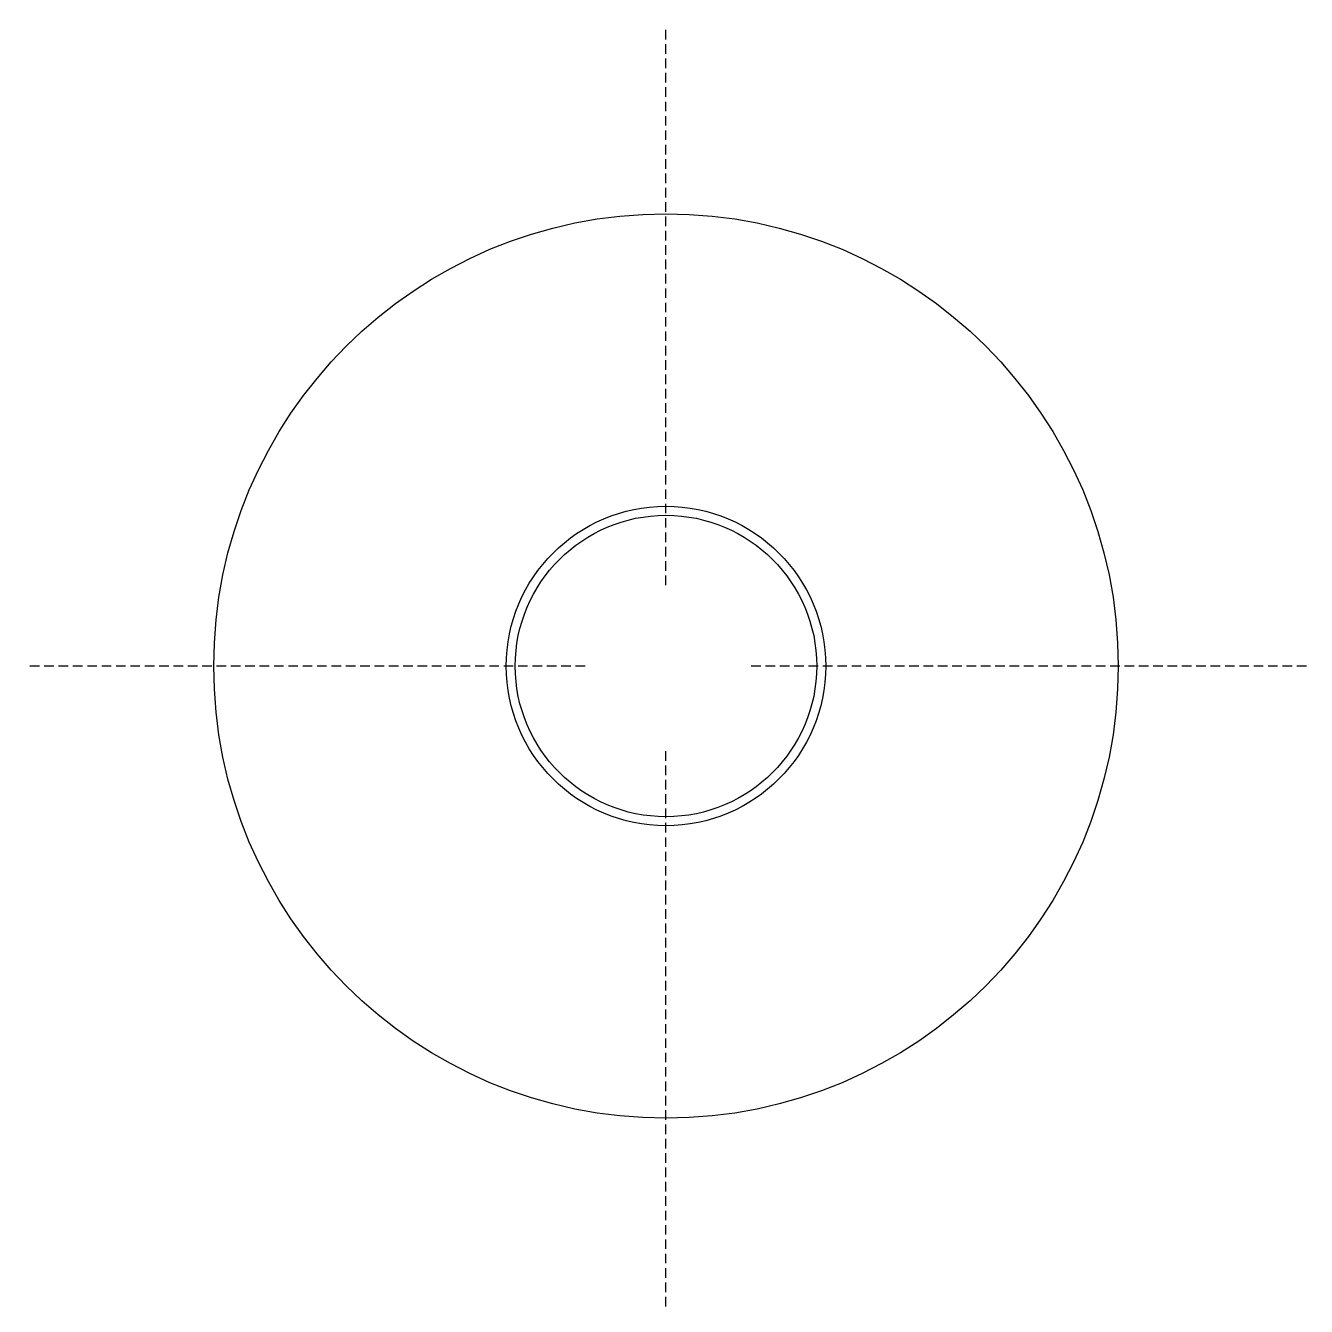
# Model space of a CAD drawing. Extents: x 5495 to 5920, y 2838 to 3263.
import ezdxf

# ---------------------------------------------------------------- set-up
doc = ezdxf.new("R2010")
doc.units = 0
doc.header["$MEASUREMENT"] = 0
doc.linetypes.add('HIDDEN2', pattern=[4.7625, 3.175, -1.5875])
doc.layers.get('0').update_dxf_attribs({"linetype": 'CONTINUOUS'})

msp = doc.modelspace()

# ---------------------------------------------------------------- linework, layer by layer
at = {"color": 2, "linetype": 'HIDDEN2'}
for p, q in [((5707.1, 3077.74), (5707.1, 3263.31)), ((5680.27, 3050.9), (5494.7, 3050.9)), ((5919.51, 3050.9), (5733.94, 3050.9)), ((5707.1, 2838.49), (5707.1, 3024.07))]:
    msp.add_line(p, q, dxfattribs=at)
at = {"color": 2}
for radius in [150, 53, 50]:
    msp.add_circle((5707.1, 3050.9), radius, dxfattribs=at)

doc.saveas('drawing.dxf')
